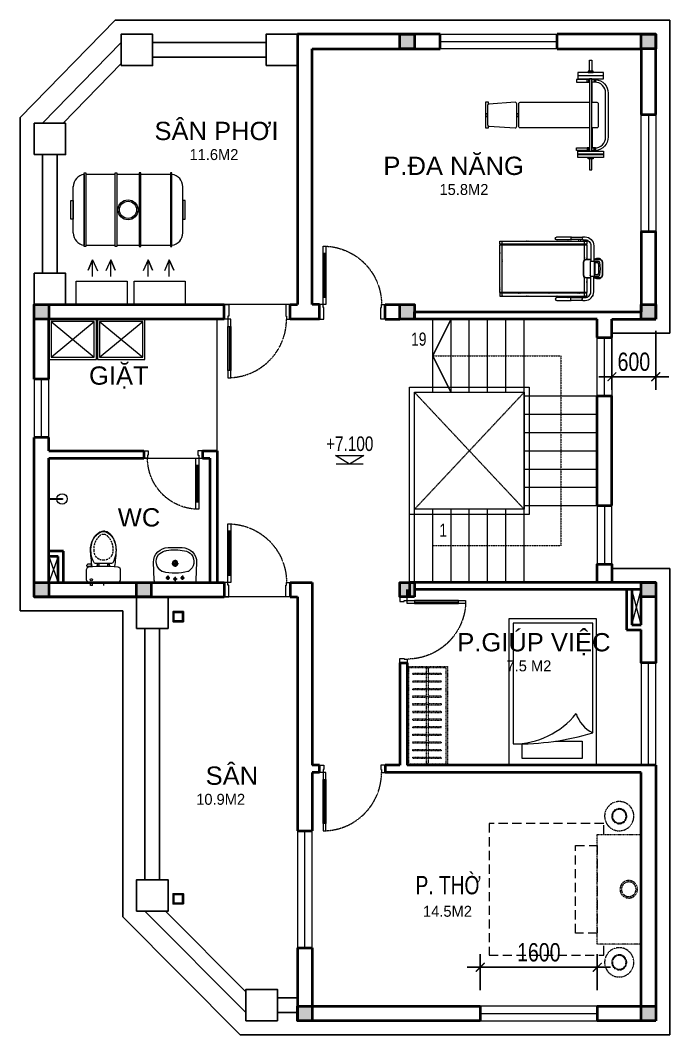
# Model space of a CAD drawing. Header units: millimetres. Extents: x 33748 to 451939, y -263262 to 62681.
# Drawn here: x 234629 to 243509, y -75505 to -61625 of the extents above; entities that cross this region are included whole.
import ezdxf

# ---------------------------------------------------------------- set-up
doc = ezdxf.new("R2010")
doc.units = ezdxf.units.MM
doc.header["$PDMODE"] = 98
for name, pattern in [('ACAD_ISO07W100', [3, 0, -3]), ('DASHED', [0.75, 0.5, -0.25]), ('HIDDEN', [0.375, 0.25, -0.125]), ('HIDDEN2', [0.1875, 0.125, -0.0625]), ('X-5M-G-MB PHONGNGU$0$HIDDEN2', [0.1875, 0.125, -0.0625]), ('xref-thap C (mb tang 32-2)$0$HIDDEN', [0.375, 0.25, -0.125]), ('Xref-VCMT-BT3 - tuong bao$0$HIDDEN', [0.375, 0.25, -0.125])]:
    doc.linetypes.add(name, pattern=pattern)
doc.layers.get('Defpoints').update_dxf_attribs({"color": 202, "lineweight": 13})
for name, color, linetype, lineweight in [('-CONCRETE', 1, 'Continuous', 35), ('-DOOR', 137, 'Continuous', 9), ('-FURNITURE', 46, 'Continuous', 9), ('-HIDE', 3, 'HIDDEN', 13), ('-KH', 143, 'Continuous', 13), ('-LINE1', 7, 'Continuous', 18), ('-TEXT', 7, 'Continuous', 15), ('-WALL', 4, 'Continuous', 35), ('Bighome_khuat', 251, 'DASHED', 5)]:
    doc.layers.add(name, color=color, linetype=linetype, lineweight=lineweight)
for name, color, linetype in [('12. NET DIM', 9, 'Continuous'), ('13. NET HATCH', 252, 'Continuous'), ('A-Dot_Line', 255, 'ACAD_ISO07W100'), ('A-Flor-Hral', 242, 'Continuous'), ('SOLO', 7, 'Continuous'), ('TEXT25', 2, 'Continuous')]:
    doc.layers.add(name, color=color, linetype=linetype)
doc.styles.add('1', font='arial.ttf')
doc.styles.add('AVANH', font='', dxfattribs={"width": 0.8})
doc.styles.get("Standard").update_dxf_attribs({"font": 'arial.ttf'})
doc.styles.add('T1', font='', dxfattribs={"height": 200})
doc.styles.get('AVANH').set_extended_font_data('.VnAvantH')
doc.styles.get('T1').set_extended_font_data('VNgeometric Light')
doc.dimstyles.new('C_100A3', dxfattribs={"dimscale": 100, "dimtxt": 2.5, "dimasz": 1.2, "dimexe": 1.8, "dimexo": 0, "dimgap": 0.75, "dimtad": 1, "dimdec": 0, "dimzin": 0, "dimdsep": 46, "dimtxsty": 'AVANH', "dimblk": 'ARCHTICK', "dimcen": 0, "dimdle": 1.8, "dimclrd": 256, "dimclre": 256, "dimclrt": 7, "dimadec": 0, "dimazin": 0, "dimtfac": 0.0001, "dimtdec": 0, "dimtix": 1, "dimtmove": 2, "dimatfit": 3, "dimldrblk": 'ARCHTICK', "dimfxl": 1.8, "dimtolj": 1, "dimtzin": 0, "dimarcsym": 0})

# ---------------------------------------------------------------- blocks, each defined once
blk = doc.blocks.new('_ARCHTICK')
at = {"const_width": 0.15}
blk.add_lwpolyline([(-0.5, -0.5), (0.5, 0.5)], dxfattribs=at)
blk = doc.blocks.new('*D197')
at = {"layer": '12. NET DIM', "lineweight": -2, "transparency": 16777216}
for p, q in [((242719, -65875), (242719, -66683)), ((243319, -65875), (243319, -66683)), ((243499, -66503), (242539, -66503))]:
    blk.add_line(p, q, dxfattribs=at)
at = {"layer": 'Defpoints', "color": 0, "transparency": 16777216}
for p in [(242719, -65875), (243319, -65875), (242719, -66503)]:
    blk.add_point(p, dxfattribs=at)
at = {"layer": '12. NET DIM', "lineweight": -2, "transparency": 16777216, "xscale": 120, "yscale": 120, "zscale": 120, "rotation": 180}
blk.add_blockref('_ARCHTICK', (242719, -66503), dxfattribs=at)
at = {"layer": '12. NET DIM', "lineweight": -2, "transparency": 16777216, "xscale": 120, "yscale": 120, "zscale": 120}
blk.add_blockref('_ARCHTICK', (243319, -66503), dxfattribs=at)
at = {"layer": '12. NET DIM', "color": 7, "transparency": 16777216, "insert": (243019, -66299), "char_height": 250, "attachment_point": 5, "style": 'AVANH'}
blk.add_mtext('\\A1;600', dxfattribs=at)
blk = doc.blocks.new('A$C17c94eb8')
at = {"layer": '-FURNITURE'}
for p, q in [((30, 520), (620, 30)), ((30, 30), (620, 520))]:
    blk.add_line(p, q, dxfattribs=at)
for points in [[(0, 0), (650, 0), (650, 550), (0, 550)], [(30, 30), (620, 30), (620, 520), (30, 520)]]:
    blk.add_lwpolyline(points, close=True, dxfattribs=at)
blk = doc.blocks.new('A$Ca51cd422')
for p, q in [((195, 383), (195, 443)), ((267, 429), (324, 429)), ((295, 398), (295, 458)), ((395, 383), (395, 443)), ((167, 414), (224, 414)), ((367, 414), (424, 414)), ((249, 215), (342, 215)), ((295, 165), (295, 264))]:
    blk.add_line(p, q)
for points in [[(0, 200, 0.414214), (200, 0), (390, 0, 0.414214), (590, 200), (581, 446, 0.409799), (551, 475), (39, 475, 0.403607), (9, 446)], [(177, 40, 0.090773), (424, 43, 0.149887), (521, 96, 0.430722), (482, 321, 0.080637), (470, 327, 0.127732), (125, 329, 0.074208), (114, 325, 0.443092), (69, 96, 0.13364), (154, 46, 0.033617)]]:
    blk.add_lwpolyline(points, format="xyb", close=True)
for centre, radius in [((195, 414), 17.5), ((295, 429), 17.5), ((395, 414), 17.5), ((295, 215), 37.5), ((295, 215), 22.5), ((295, 215), 22.5)]:
    blk.add_circle(centre, radius)
blk = doc.blocks.new('Tonkin_JerkBench01_168x97_P')
for p, q in [((79, 138.5), (79, 135)), ((87, 138.5), (87, 135)), ((79, 41.5), (79, 45)), ((87, 41.5), (87, 45))]:
    blk.add_line(p, q)
for points in [[(85.4, 150), (85.4, 165), (82.4, 165), (82.4, 150)], [(82.4, 144), (82.4, 143.5)], [(85.4, 143.5), (85.4, 144)], [(82.4, 138.5), (77.2, 138.5), (77.2, 135), (82.4, 135)], [(82.4, 138.5), (78.5, 138.5)], [(78.5, 138.5), (82.4, 138.5)], [(85.4, 135), (88.6, 135), (88.6, 138.5), (85.4, 138.5)], [(82.4, 41.5), (77.2, 41.5), (77.2, 45), (82.4, 45)], [(85.4, 45), (88.6, 45), (88.6, 41.5), (85.4, 41.5)], [(78.5, 41.5), (82.4, 41.5)], [(82.4, 36), (82.4, 36.5)], [(85.4, 30), (85.4, 15), (82.4, 15), (82.4, 30)], [(85.4, 36.5), (85.4, 36)]]:
    blk.add_lwpolyline(points)
for points in [[(101.4, 148), (101.4, 144), (66.4, 144), (66.4, 148)], [(101.4, 143.5), (101.4, 139.5), (66.4, 139.5), (66.4, 143.5)], [(87.4, 150), (87.4, 148), (80.4, 148), (80.4, 150)], [(82.4, 139.5), (85.4, 139.5), (85.4, 40.5), (82.4, 40.5)], [(101.4, 36.5), (101.4, 40.5), (66.4, 40.5), (66.4, 36.5)], [(101.4, 32), (101.4, 36), (66.4, 36), (66.4, 32)], [(87.4, 30), (87.4, 32), (80.4, 32), (80.4, 30)]]:
    blk.add_lwpolyline(points, close=True)
at = {"color": 8}
for points in [[(77.2, 138.5, 0.393718), (60, 120), (60, 60, 0.393718), (77.2, 41.5)], [(82.4, 45), (78.5, 45, -0.414214), (63.5, 60), (63.5, 120, -0.414214), (78.5, 135), (82.4, 135)]]:
    blk.add_lwpolyline(points, format="xyb", dxfattribs=at)
for points in [[(82.4, 107.5), (81.7, 107.5), (81.7, 135), (82.4, 135)], [(85.4, 138.5), (103.5, 138.5), (103.5, 135), (85.4, 135)], [(223.7, 105), (223.7, 107.5), (227.7, 107.5), (227.7, 72.5), (223.7, 72.5), (223.7, 75)], [(182.3, 91.7), (185, 91.7), (185, 88.2), (182.3, 88.2)], [(225, 91.7), (227.4, 91.7), (227.4, 88.2), (225, 88.2)], [(82.4, 72.5), (81.7, 72.5), (81.7, 45), (82.4, 45)], [(85.4, 41.5), (103.5, 41.5), (103.5, 45), (85.4, 45)]]:
    blk.add_lwpolyline(points, dxfattribs=at)
for points in [[(82.4, 107.5), (75.5, 107.5, 0.414214), (73.5, 105.5), (73.5, 74.5, 0.414214), (75.5, 72.5), (82.4, 72.5)], [(85.4, 72.5), (180.3, 72.5, 0.414214), (182.3, 74.5), (182.3, 105.5, 0.414214), (180.3, 107.5), (85.4, 107.5)]]:
    blk.add_lwpolyline(points, format="xyb")
blk.add_lwpolyline([(223.1, 74.9), (187.1, 72.6, -0.432616), (185, 74.6), (185, 105.4, -0.432616), (187.1, 107.4), (223.1, 105.1, -0.396047), (225, 103.1), (225, 76.9, -0.396047)], format="xyb", close=True)
blk = doc.blocks.new('Tonkin_Treadmill01_140x87_P')
at = {"color": 8}
for p, q in [((84.8, 71.9), (84.8, 97.5)), ((197.3, 22.5), (197.3, 97.5)), ((84.8, 22.5), (84.8, 48.1))]:
    blk.add_line(p, q, dxfattribs=at)
blk.add_line((70.9, 50), (70.9, 70))
for points in [[(87.1, 103.5), (83.9, 103.5, 0.414214), (71.9, 91.5), (71.9, 70)], [(87.1, 99.5), (83.9, 99.5, 0.414214), (75.9, 91.5), (75.9, 70)], [(102.9, 99.5), (122.5, 99.5, 1), (122.5, 103.5), (102.9, 103.5)], [(71.9, 72.5), (64, 72.5, 0.414214), (60.5, 69), (60.5, 51, 0.414214), (64, 47.5), (71.9, 47.5)], [(75.9, 47.5), (82, 47.5, 0.414214), (85.5, 51), (85.5, 69, 0.414214), (82, 72.5), (75.9, 72.5)], [(87.1, 16.5), (83.9, 16.5, -0.414214), (71.9, 28.5), (71.9, 50)], [(87.1, 20.5), (83.9, 20.5, -0.414214), (75.9, 28.5), (75.9, 50)], [(102.9, 20.5), (122.5, 20.5, -1), (122.5, 16.5), (102.9, 16.5)]]:
    blk.add_lwpolyline(points, format="xyb")
for points in [[(81.3, 97.5), (81.3, 93.5), (200.3, 93.5), (200.3, 97.5)], [(81.3, 97.5), (81.3, 93.5), (200.3, 93.5), (200.3, 97.5)], [(64, 73.5), (64, 74), (68, 74), (68, 73.5)], [(64, 46.5), (64, 46), (68, 46), (68, 46.5)], [(81.3, 22.5), (81.3, 26.5), (200.3, 26.5), (200.3, 22.5)]]:
    blk.add_lwpolyline(points, close=True)
for points in [[(102.9, 103), (87.5, 103)], [(87.5, 100), (102.9, 100)], [(81.3, 47), (81.3, 27.5), (200.3, 27.5), (200.3, 92.5), (81.3, 92.5), (81.3, 73)], [(68.5, 72.5), (68.5, 73), (63.5, 73), (63.5, 72.5)], [(68.5, 47.5), (68.5, 47), (63.5, 47), (63.5, 47.5)], [(87.5, 20), (102.9, 20)], [(102.9, 17), (87.5, 17)]]:
    blk.add_lwpolyline(points)
for points in [[(89.8, 97.5), (89.8, 100), (92.8, 100), (92.8, 97.5)], [(89.8, 22.5), (89.8, 20), (92.8, 20), (92.8, 22.5)]]:
    blk.add_lwpolyline(points, close=True, dxfattribs=at)
for points in [[(81.8, 92.5), (81.8, 93.5)], [(81.8, 92.5), (81.8, 93.5)], [(199.8, 93.5), (199.8, 92.5)], [(68.5, 73), (71.9, 73)], [(68.5, 47), (71.9, 47)], [(81.8, 27.5), (81.8, 26.5)], [(199.8, 26.5), (199.8, 27.5)]]:
    blk.add_lwpolyline(points, dxfattribs=at)
for points in [[(63.5, 73, 0.377964), (60, 69), (60, 51, 0.377964), (63.5, 47)], [(75.9, 47), (82, 47, 0.414214), (86, 51), (86, 69, 0.414214), (82, 73), (75.9, 73)]]:
    blk.add_lwpolyline(points, format="xyb", dxfattribs=at)
for points in [[(69.2, 73), (62.8, 73, -1), (62.8, 73.5), (69.2, 73.5, -1)], [(63.6, 51.7, -0.083043), (63.6, 68.3, -0.366471), (65.6, 70), (76.9, 70), (76.9, 50), (65.6, 50, -0.366471)], [(69.2, 47), (62.8, 47, 1), (62.8, 46.5), (69.2, 46.5, 1)]]:
    blk.add_lwpolyline(points, format="xyb", close=True)
blk.add_lwpolyline([(65.6, 52, -0.083043), (65.6, 68), (70.4, 68), (70.4, 52)], format="xyb", close=True, dxfattribs=at)
at = {"extrusion": (0, 0, -1)}
for centre, major_axis, start_param, end_param in [((87.1, 101.5), (0, -2), 3.141593, 6.283185), ((102.9, 101.5), (0, -2), 2.418858, 7.00592), ((102.9, 101.5), (0, -1.5), 3.141593, 6.283185)]:
    blk.add_ellipse(centre, major_axis=major_axis, ratio=0.258819, start_param=start_param, end_param=end_param, dxfattribs=at)
for centre, major_axis, start_param, end_param in [((87.1, 18.5), (0, 2), 3.141593, 6.283185), ((102.9, 18.5), (0, 2), 2.418858, 7.00592), ((102.9, 18.5), (0, 1.5), 3.141593, 6.283185)]:
    blk.add_ellipse(centre, major_axis=major_axis, ratio=0.258819, start_param=start_param, end_param=end_param)
at = {"layer": 'A-Dot_Line', "ltscale": 0.2}
for p, q in [((84.8, 71.9), (84.8, 97.5)), ((197.3, 22.5), (197.3, 97.5)), ((70.9, 50), (70.9, 70)), ((84.8, 22.5), (84.8, 48.1))]:
    blk.add_line(p, q, dxfattribs=at)
for points in [[(87.1, 103.5), (83.9, 103.5, 0.414214), (71.9, 91.5), (71.9, 70)], [(87.1, 99.5), (83.9, 99.5, 0.414214), (75.9, 91.5), (75.9, 70)], [(102.9, 99.5), (122.5, 99.5, 1), (122.5, 103.5), (102.9, 103.5)], [(63.5, 73, 0.377964), (60, 69), (60, 51, 0.377964), (63.5, 47)], [(71.9, 72.5), (64, 72.5, 0.414214), (60.5, 69), (60.5, 51, 0.414214), (64, 47.5), (71.9, 47.5)], [(75.9, 47), (82, 47, 0.414214), (86, 51), (86, 69, 0.414214), (82, 73), (75.9, 73)], [(75.9, 47.5), (82, 47.5, 0.414214), (85.5, 51), (85.5, 69, 0.414214), (82, 72.5), (75.9, 72.5)], [(87.1, 16.5), (83.9, 16.5, -0.414214), (71.9, 28.5), (71.9, 50)], [(87.1, 20.5), (83.9, 20.5, -0.414214), (75.9, 28.5), (75.9, 50)], [(102.9, 20.5), (122.5, 20.5, -1), (122.5, 16.5), (102.9, 16.5)]]:
    blk.add_lwpolyline(points, format="xyb", dxfattribs=at)
for points in [[(81.3, 97.5), (81.3, 93.5), (200.3, 93.5), (200.3, 97.5)], [(81.3, 97.5), (81.3, 93.5), (200.3, 93.5), (200.3, 97.5)], [(89.8, 97.5), (89.8, 100), (92.8, 100), (92.8, 97.5)], [(64, 73.5), (64, 74), (68, 74), (68, 73.5)], [(64, 46.5), (64, 46), (68, 46), (68, 46.5)], [(81.3, 22.5), (81.3, 26.5), (200.3, 26.5), (200.3, 22.5)], [(89.8, 22.5), (89.8, 20), (92.8, 20), (92.8, 22.5)]]:
    blk.add_lwpolyline(points, close=True, dxfattribs=at)
for points in [[(102.9, 103), (87.5, 103)], [(87.5, 100), (102.9, 100)], [(81.3, 47), (81.3, 27.5), (200.3, 27.5), (200.3, 92.5), (81.3, 92.5), (81.3, 73)], [(81.8, 92.5), (81.8, 93.5)], [(81.8, 92.5), (81.8, 93.5)], [(199.8, 93.5), (199.8, 92.5)], [(68.5, 72.5), (68.5, 73), (63.5, 73), (63.5, 72.5)], [(68.5, 73), (71.9, 73)], [(68.5, 47.5), (68.5, 47), (63.5, 47), (63.5, 47.5)], [(68.5, 47), (71.9, 47)], [(81.8, 27.5), (81.8, 26.5)], [(87.5, 20), (102.9, 20)], [(102.9, 17), (87.5, 17)], [(199.8, 26.5), (199.8, 27.5)]]:
    blk.add_lwpolyline(points, dxfattribs=at)
for points in [[(69.2, 73), (62.8, 73, -1), (62.8, 73.5), (69.2, 73.5, -1)], [(63.6, 51.7, -0.083043), (63.6, 68.3, -0.366471), (65.6, 70), (76.9, 70), (76.9, 50), (65.6, 50, -0.366471)], [(65.6, 52, -0.083043), (65.6, 68), (70.4, 68), (70.4, 52)], [(69.2, 47), (62.8, 47, 1), (62.8, 46.5), (69.2, 46.5, 1)]]:
    blk.add_lwpolyline(points, format="xyb", close=True, dxfattribs=at)
at = {"layer": 'A-Dot_Line', "ltscale": 0.2, "extrusion": (0, 0, -1)}
for centre, major_axis, start_param, end_param in [((87.1, 101.5), (0, -2), 3.141593, 6.283185), ((102.9, 101.5), (0, -2), 2.418858, 7.00592), ((102.9, 101.5), (0, -1.5), 3.141593, 6.283185)]:
    blk.add_ellipse(centre, major_axis=major_axis, ratio=0.258819, start_param=start_param, end_param=end_param, dxfattribs=at)
at = {"layer": 'A-Dot_Line', "ltscale": 0.2}
for centre, major_axis, start_param, end_param in [((87.1, 18.5), (0, 2), 3.141593, 6.283185), ((102.9, 18.5), (0, 2), 2.418858, 7.00592), ((102.9, 18.5), (0, 1.5), 3.141593, 6.283185)]:
    blk.add_ellipse(centre, major_axis=major_axis, ratio=0.258819, start_param=start_param, end_param=end_param, dxfattribs=at)
blk = doc.blocks.new('*U54')
at = {"color": 251}
blk.add_line((-70, 100), (-70, 700), dxfattribs=at)
for points in [[(-50, 0), (-50, 800), (-90, 800), (-90, 0)], [(-50, 100), (-90, 100), (-90, 700), (-50, 700)], [(-900, -200), (-840, -200), (-840, -40), (-850, -40), (-850, 0), (-900, 0)], [(0, -200), (-60, -200), (-60, -40), (-50, -40), (-50, 0), (0, 0)]]:
    blk.add_lwpolyline(points, close=True)
at = {"layer": 'Bighome_khuat', "linetype": 'Xref-VCMT-BT3 - tuong bao$0$HIDDEN'}
blk.add_arc((-50, 0), 800, 90, 180, dxfattribs=at)
blk = doc.blocks.new('A$Cf6c941c9')
at = {"layer": '-FURNITURE', "linetype": 'HIDDEN', "ltscale": 500, "elevation": 0}
blk.add_lwpolyline([(512, 1950), (512, 2100), (2079, 2100), (2079, 300), (512, 300), (512, 450)], dxfattribs=at)
at = {"layer": '-FURNITURE', "linetype": 'HIDDEN2', "elevation": 0}
blk.add_lwpolyline([(600, 450), (600, 1950), (0, 1950), (0, 450)], close=True, dxfattribs=at)
at = {"layer": '-FURNITURE', "linetype": 'HIDDEN', "ltscale": 500, "elevation": 0}
blk.add_lwpolyline([(900, 600), (900, 1800), (600, 1800), (600, 600)], close=True, dxfattribs=at)
at = {"layer": '-FURNITURE', "linetype": 'HIDDEN2'}
for centre, radius in [((300, 2200), 200), ((300, 2200), 103), ((300, 2200), 93.3), ((170, 1200), 120), ((170, 1200), 100), ((300, 200), 200), ((300, 200), 103), ((300, 200), 93.3)]:
    blk.add_circle(centre, radius, dxfattribs=at)
blk = doc.blocks.new('X-10M-ALT2-TUM$0$A$C0CF10D65')
at = {"linetype": 'Continuous'}
for p, q in [((33, 188), (33, 821)), ((1533, 188), (1533, 821))]:
    blk.add_line(p, q, dxfattribs=at)
for points in [[(183, 0), (183, 1009), (204, 1009), (204, 0)], [(609, 0), (609, 1009), (629, 1009), (629, 0)], [(957, 0), (957, 1009), (937, 1009), (937, 0)], [(1383, 0), (1383, 1009), (1362, 1009), (1362, 0)], [(0, 378), (0, 631), (33, 631), (33, 378)], [(1566, 378), (1566, 631), (1533, 631), (1533, 378)]]:
    blk.add_lwpolyline(points, close=True, dxfattribs=at)
for points in [[(183, 989), (183, 19)], [(609, 989), (204, 989)], [(937, 989), (629, 989)], [(1362, 989), (957, 989)], [(1383, 19), (1383, 989)], [(204, 19), (609, 19)], [(629, 19), (937, 19)], [(957, 19), (1362, 19)]]:
    blk.add_lwpolyline(points, dxfattribs=at)
for radius in [137, 117]:
    blk.add_circle((783, 504), radius, dxfattribs=at)
for centre, start, end in [((206, 817), 97.774, 178.9884), ((1360, 817), 1.0116, 82.226), ((206, 191), 181.0116, 262.226), ((1360, 191), 277.774, 358.9884)]:
    blk.add_arc(centre, 173, start, end, dxfattribs=at)
blk = doc.blocks.new('DANH COT')
at = {"layer": '-KH'}
blk.add_line((0, 0), (368, 0), dxfattribs=at)
blk.add_lwpolyline([(379, 118), (-11, 118), (184, 0)], close=True, dxfattribs=at)
blk.add_solid([(184, 0), (184, 118), (379, 118), (184, 0)], dxfattribs=at)
at = {"layer": '-TEXT', "style": '1', "width": 0.75}
blk.add_attdef('CAODO', (-142, 178), '', height=180, dxfattribs=at)
blk = doc.blocks.new('A$C5C575821')
at = {"layer": '-CONCRETE'}
h = blk.add_hatch(color=256, dxfattribs=at)
h.dxf.hatch_style = 1
h.paths.add_polyline_path([(0, 200), (0, 0), (200, 0), (200, 200)])
blk.add_lwpolyline([(0, 0), (200, 0), (200, 200), (0, 200)], close=True, dxfattribs=at)
blk = doc.blocks.new('A$C59131A43')
for p, q in [((1140, -1940), (1140, -289)), ((51, -442), (51, -1940)), ((51, -1940), (1140, -1940))]:
    blk.add_line(p, q)
blk.add_lwpolyline([(1200, -2000), (1200, 0), (0, 0), (0, -2000)], close=True)
for points in [[(560, -326), (197, -326), (197, -88), (1015, -88)], [(1015, -88), (1015, -289)]]:
    blk.add_lwpolyline(points)
blk.add_lwpolyline([(1140, -289, 0.227842), (278, -703, 0.147835)], format="xyb")
for centre, radius, start, end in [((1067, -3723), 3434, 88.7915, 107.2102), ((-121, -821), 416, 16.4348, 65.5556)]:
    blk.add_arc(centre, radius, start, end)
blk = doc.blocks.new('*U34')
at = {"linetype": 'X-5M-G-MB PHONGNGU$0$HIDDEN2'}
for points in [[(0, 600), (0, 0), (1473, 0), (1473, 600)], [(1453, 580), (1453, 20), (20, 20), (20, 580)], [(1453, 287), (1453, 313), (20, 313), (20, 287)], [(114, 319), (109, 319), (109, 280), (114, 280)], [(228, 319), (223, 319), (223, 280), (228, 280)], [(342, 319), (337, 319), (337, 280), (342, 280)], [(456, 319), (451, 319), (451, 280), (456, 280)], [(570, 319), (565, 319), (565, 280), (570, 280)], [(684, 319), (679, 319), (679, 280), (684, 280)], [(798, 319), (793, 319), (793, 280), (798, 280)], [(912, 319), (907, 319), (907, 280), (912, 280)], [(1026, 319), (1021, 319), (1021, 280), (1026, 280)], [(1140, 319), (1135, 319), (1135, 280), (1140, 280)], [(1254, 319), (1249, 319), (1249, 280), (1254, 280)], [(1368, 319), (1363, 319), (1363, 280), (1368, 280)]]:
    blk.add_lwpolyline(points, close=True, dxfattribs=at)
for points in [[(122, 313), (122, 515), (100, 515), (100, 313)], [(236, 313), (236, 515), (214, 515), (214, 313)], [(350, 313), (350, 515), (328, 515), (328, 313)], [(464, 313), (464, 515), (442, 515), (442, 313)], [(578, 313), (578, 515), (556, 515), (556, 313)], [(692, 313), (692, 515), (670, 515), (670, 313)], [(806, 313), (806, 515), (784, 515), (784, 313)], [(920, 313), (920, 515), (898, 515), (898, 313)], [(1034, 313), (1034, 515), (1012, 515), (1012, 313)], [(1148, 313), (1148, 515), (1126, 515), (1126, 313)], [(1262, 313), (1262, 515), (1240, 515), (1240, 313)], [(1376, 313), (1376, 515), (1354, 515), (1354, 313)], [(100, 287), (100, 92), (122, 92), (122, 287)], [(214, 287), (214, 92), (236, 92), (236, 287)], [(328, 287), (328, 92), (350, 92), (350, 287)], [(442, 287), (442, 92), (464, 92), (464, 287)], [(556, 287), (556, 92), (578, 92), (578, 287)], [(670, 287), (670, 92), (692, 92), (692, 287)], [(784, 287), (784, 92), (806, 92), (806, 287)], [(898, 287), (898, 92), (920, 92), (920, 287)], [(1012, 287), (1012, 92), (1034, 92), (1034, 287)], [(1126, 287), (1126, 92), (1148, 92), (1148, 287)], [(1240, 287), (1240, 92), (1262, 92), (1262, 287)], [(1354, 287), (1354, 92), (1376, 92), (1376, 287)]]:
    blk.add_lwpolyline(points, dxfattribs=at)
blk = doc.blocks.new('*U53')
at = {"color": 251}
blk.add_line((-70, 100), (-70, 700), dxfattribs=at)
for points in [[(-50, 0), (-50, 800), (-90, 800), (-90, 0)], [(-50, 100), (-90, 100), (-90, 700), (-50, 700)], [(-900, -100), (-840, -100), (-840, -40), (-850, -40), (-850, 0), (-900, 0)], [(0, -100), (-60, -100), (-60, -40), (-50, -40), (-50, 0), (0, 0)]]:
    blk.add_lwpolyline(points, close=True)
at = {"layer": 'Bighome_khuat', "linetype": 'Xref-VCMT-BT3 - tuong bao$0$HIDDEN'}
blk.add_arc((-50, 0), 800, 90, 180, dxfattribs=at)
blk = doc.blocks.new('A$C18091ED7')
for p, q in [((0, -42), (0, 0)), ((146, -27), (179, -27)), ((146, -27), (146, -30)), ((146, -30), (166, -30)), ((153, -37), (146, -30)), ((152, 0), (152, -27)), ((152, 0), (179, 0)), ((153, -37), (166, -37)), ((153, -40), (153, -37)), ((153, -40), (178, -40)), ((153, -40), (178, -40)), ((153, -40), (153, -42)), ((185, -30), (166, -30)), ((178, -37), (166, -37)), ((185, -30), (178, -37)), ((178, -37), (178, -40)), ((178, -40), (178, -42)), ((179, 0), (179, -27)), ((179, -27), (185, -27)), ((185, -27), (185, -30)), ((-83, -267), (-83, -300)), ((-63, -265), (-81, -265)), ((-61, -267), (-61, -300)), ((61, -267), (61, -300)), ((63, -265), (81, -265)), ((83, -267), (83, -300)), ((165, -262), (165, -290)), ((168, -260), (228, -260)), ((231, -274), (231, -262)), ((-83, -278), (-83, -288)), ((-61, -290), (-83, -290)), ((61, -290), (83, -290)), ((83, -278), (83, -288)), ((168, -292), (207, -292))]:
    blk.add_line(p, q)
for points in [[(230, -219, -0.137407), (225, -235), (222, -241, -0.236081), (198, -255, -0.051961), (-198, -255, -0.236081), (-222, -241), (-225, -235, -0.137407), (-230, -219), (-230, -72, -0.198912), (-226, -63), (-209, -46, -0.198912), (-200, -42), (0, -42), (200, -42, -0.198912), (209, -46), (226, -63, -0.198912), (230, -72)], [(144, -619, -0.212405), (26, -734, -0.027685), (-1, -739, -0.022279), (-26, -734, -0.212405), (-144, -619, -0.142796), (-167, -428, -0.093005), (-128, -309, -0.256439), (-111, -300), (0, -300), (111, -300, -0.256439), (128, -309, -0.093005), (167, -428, -0.142796)]]:
    blk.add_lwpolyline(points, format="xyb", close=True)
at = {"linetype": 'xref-thap C (mb tang 32-2)$0$HIDDEN', "ltscale": 100}
blk.add_lwpolyline([(61, -669, -0.199031), (0, -699, -0.199031), (-61, -669, -0.218924), (-132, -478, -0.153791), (-112, -404, -0.236701), (0, -348, -0.236701), (112, -404, -0.153791), (132, -478, -0.218924)], format="xyb", close=True, dxfattribs=at)
blk.add_circle((166, -78), 13.9)
for centre, radius, start, end in [((-81, -267), 1.98, 90, 180), ((-63, -267), 1.98, 0, 90), ((63, -267), 1.98, 90, 180), ((81, -267), 1.98, 0, 90), ((168, -262), 2.47, 90, 180), ((168, -225), 80.1, 306.4659, 320.3123), ((228, -274), 2.47, 320.3123, 0), ((168, -290), 2.47, 180, 270), ((207, -277), 15.5, 270, 306.4659)]:
    blk.add_arc(centre, radius, start, end)
for points in [[(-156, -259), (-157, -267), (-164, -328), (-169, -385), (-184, -528), (-136, -679), (-50, -735), (-20, -741), (0, -744)], [(156, -259), (157, -267), (164, -328), (169, -385), (184, -528), (136, -679), (50, -735), (20, -741), (0, -744)]]:
    blk.add_open_spline(points, degree=3, knots=[130.613938, 130.613938, 130.613938, 130.613938, 152.852109, 311.129351, 417.703951, 561.383393, 697.692632, 710.812262, 710.812262, 710.812262, 710.812262])
blk = doc.blocks.new('shower')
for points in [[(180919, -32316), (180912, -32316), (180912, -32147), (180919, -32147)], [(180929, -32327), (180902, -32327), (180902, -32316), (180929, -32316)]]:
    blk.add_lwpolyline(points, close=True)
for radius, start, end in [(72, 272.7907, 267.2093), (8.35, 294.8355, 245.1645)]:
    blk.add_arc((180916, -32147), radius, start, end)
blk = doc.blocks.new('*U52')
at = {"color": 251}
blk.add_line((-70, 100), (-70, 600), dxfattribs=at)
for points in [[(-50, 0), (-50, 700), (-90, 700), (-90, 0)], [(-50, 100), (-90, 100), (-90, 600), (-50, 600)], [(-800, -100), (-740, -100), (-740, -40), (-750, -40), (-750, 0), (-800, 0)], [(0, -100), (-60, -100), (-60, -40), (-50, -40), (-50, 0), (0, 0)]]:
    blk.add_lwpolyline(points, close=True)
at = {"layer": 'Bighome_khuat', "linetype": 'Xref-VCMT-BT3 - tuong bao$0$HIDDEN'}
blk.add_arc((-50, 0), 700, 90, 180, dxfattribs=at)
blk = doc.blocks.new('*D244')
at = {"layer": '12. NET DIM', "lineweight": -2, "transparency": 16777216}
for p, q in [((240919, -74895), (240919, -74403)), ((242519, -74895), (242519, -74403)), ((242699, -74583), (240739, -74583))]:
    blk.add_line(p, q, dxfattribs=at)
at = {"layer": 'Defpoints', "color": 0, "transparency": 16777216}
for p in [(240919, -74583), (240919, -74895), (242519, -74895)]:
    blk.add_point(p, dxfattribs=at)
at = {"layer": '12. NET DIM', "lineweight": -2, "transparency": 16777216, "xscale": 120, "yscale": 120, "zscale": 120, "rotation": 180}
blk.add_blockref('_ARCHTICK', (240919, -74583), dxfattribs=at)
at = {"layer": '12. NET DIM', "lineweight": -2, "transparency": 16777216, "xscale": 120, "yscale": 120, "zscale": 120}
blk.add_blockref('_ARCHTICK', (242519, -74583), dxfattribs=at)
at = {"layer": '12. NET DIM', "color": 7, "transparency": 16777216, "insert": (241719, -74379), "char_height": 250, "attachment_point": 5, "style": 'AVANH'}
blk.add_mtext('\\A1;1600', dxfattribs=at)
blk = doc.blocks.new('A$C260bbb34')
at = {"layer": '-FURNITURE'}
for points in [[(219, 385), (219, 612), (159, 470), (219, 612), (287, 461)], [(508, 385), (508, 612), (448, 470), (508, 612), (576, 461)], [(1020, 385), (1020, 612), (960, 470), (1020, 612), (1088, 461)], [(1268, 385), (1268, 612), (1329, 470), (1268, 612), (1201, 461)]]:
    blk.add_lwpolyline(points, dxfattribs=at)
for points in [[(0, 0), (700, 0), (700, 320), (0, 320)], [(794, 0), (1494, 0), (1494, 320), (794, 320)]]:
    blk.add_lwpolyline(points, close=True, dxfattribs=at)

msp = doc.modelspace()

# ---------------------------------------------------------------- linework, layer by layer
at = {"layer": '-DOOR'}
for points in [[(240369, -62015.4), (240369, -61815.4), (241969, -61815.4), (241969, -62015.4)], [(243119, -62915.7), (243319, -62915.7), (243319, -64515.7), (243119, -64515.7)], [(242519, -65965.7), (242719, -65965.7), (242719, -66765.7), (242519, -66765.7)], [(234819.3, -66535.9), (234819.3, -67335.9), (235019.3, -67335.9), (235019.3, -66535.9)], [(242519, -69065.7), (242719, -69065.7), (242719, -68265.7), (242519, -68265.7)], [(243119, -70415.4), (243119, -71815.4), (243319, -71815.4), (243319, -70415.4)], [(238419, -72715.6), (238419, -74315.2), (238619, -74315.2), (238619, -72715.6)], [(242518.6, -75115.4), (240919, -75115.4), (240919, -75315.4), (242518.6, -75315.4)]]:
    msp.add_lwpolyline(points, close=True, dxfattribs=at)
for points in [[(240369, -61915.4), (241969, -61915.4)], [(243219, -62915.7), (243219, -64515.7)], [(238319, -65515.7), (237419, -65515.7)], [(237319, -67515.7), (237319, -65715.7)], [(242619, -66765.7), (242619, -65965.7)], [(234919.3, -67335.9), (234919.3, -66535.9)], [(236319, -67615.7), (237119, -67615.7)], [(242619, -68265.7), (242619, -69065.7)], [(238319, -69515.7), (237419, -69515.7)], [(243219, -71815.4), (243219, -70415.4)], [(238519, -74315.2), (238519, -72715.6)], [(240919, -75215.4), (242518.6, -75215.4)]]:
    msp.add_lwpolyline(points, dxfattribs=at)
at = {"layer": '-FURNITURE'}
for points in [[(235149.3, -68960.4), (235019.3, -69315.7)], [(235019.3, -68960.4), (235149.3, -69315.7)], [(242989, -69895.7), (243119, -69415.7)], [(243119, -69895.7), (242989, -69415.7)]]:
    msp.add_lwpolyline(points, dxfattribs=at)
at = {"layer": '-HIDE', "ltscale": 10}
msp.add_line((236219.3, -69515.7), (234819.3, -69515.7), dxfattribs=at)
for points in [[(240019, -66715.7), (241519, -68315.7)], [(241519, -66715.7), (240019, -68315.7)]]:
    msp.add_lwpolyline(points, dxfattribs=at)
at = {"layer": '-KH', "linetype": 'HIDDEN2', "ltscale": 5}
msp.add_lwpolyline([(240269, -66215.7), (242019, -66215.7), (242019, -68815.7), (240269, -68815.7)], dxfattribs=at)
at = {"layer": '-LINE1'}
for p, q in [((240269, -66715.7), (240269, -65715.7)), ((240519, -66715.7), (240519, -65715.7)), ((240769, -66715.7), (240769, -65715.7)), ((241019, -66715.7), (241019, -65715.7)), ((241269, -66715.7), (241269, -65715.7)), ((241519, -69315.7), (241519, -65715.7)), ((239949, -66645.7), (241589, -66645.7)), ((239949, -69315.7), (239949, -66645.7)), ((240019, -66715.7), (241519, -66715.7)), ((240019, -69315.7), (240019, -66715.7)), ((241519, -66715.7), (241519, -68315.7)), ((241589, -66645.7), (241589, -68385.7)), ((241589, -68385.7), (239949, -68385.7)), ((241519, -68315.7), (240019, -68315.7)), ((240269, -69315.7), (240269, -68315.7)), ((240519, -69315.7), (240519, -68315.7)), ((240769, -69315.7), (240769, -68315.7)), ((241019, -69315.7), (241019, -68315.7)), ((241269, -69315.7), (241269, -68315.7))]:
    msp.add_line(p, q, dxfattribs=at)
at = {"layer": '-LINE1', "const_width": 20}
msp.add_lwpolyline([(240519, -65715.7), (240269, -66215.7), (240519, -66715.7)], dxfattribs=at)
at = {"layer": '-LINE1'}
for points in [[(241519, -66765.7), (242519, -66765.7)], [(241519, -67015.7), (242519, -67015.7)], [(241519, -67265.7), (242519, -67265.7)], [(241519, -67515.7), (242519, -67515.7)], [(241519, -67765.7), (242519, -67765.7)], [(241519, -68015.7), (242519, -68015.7)], [(241519, -68265.7), (242519, -68265.7)]]:
    msp.add_lwpolyline(points, dxfattribs=at)
at = {"layer": '-WALL'}
for p, q in [((238419, -61815.4), (238419, -65515.7)), ((240369, -61815.4), (238419, -61815.4)), ((243319, -61815.4), (241969, -61815.4)), ((243319, -62915.7), (243319, -61815.4)), ((238619, -65515.7), (238619, -62015.4)), ((238619, -62015.4), (240369, -62015.4)), ((241969, -62015.4), (243119, -62015.4)), ((243119, -62015.4), (243119, -62915.7)), ((243119, -64515.7), (243119, -65615.7)), ((243319, -65715.7), (243319, -64515.7)), ((234819.3, -65515.7), (237419, -65515.7)), ((234819.3, -66535.9), (234819.3, -65515.7)), ((237419, -65715.7), (237419, -65515.7)), ((238319, -65715.7), (238319, -65515.7)), ((238319, -65515.7), (238419, -65515.7)), ((238719, -65515.7), (238619, -65515.7)), ((238719, -65715.7), (238719, -65515.7)), ((239619, -65715.7), (239619, -65515.7)), ((239619, -65515.7), (240019, -65515.7)), ((240019, -65715.7), (240019, -65615.7)), ((240019, -65615.7), (243119, -65615.7)), ((243319, -65715.7), (243319, -65515.7)), ((237419, -65715.7), (235019.3, -65715.7)), ((235019.3, -66535.9), (235019.3, -65715.7)), ((238719, -65715.7), (238319, -65715.7)), ((239619, -65715.7), (239819, -65715.7)), ((242519, -65715.7), (240019, -65715.7)), ((242519, -65965.7), (242519, -65715.7)), ((242719, -65715.7), (243319, -65715.7)), ((242719, -65965.7), (242719, -65715.7)), ((235019.3, -66535.9), (234819.3, -66535.9)), ((242519, -68265.7), (242519, -66765.7)), ((242719, -68265.7), (242719, -66765.7)), ((235019.3, -67335.9), (234819.3, -67335.9)), ((234819.3, -69515.7), (234819.3, -67335.9)), ((235019.3, -67515.7), (235019.3, -67335.9)), ((235019.3, -67515.7), (236319, -67515.7)), ((236319, -67515.7), (236319, -67615.7)), ((237119, -67515.7), (237119, -67615.7)), ((237119, -67515.7), (237319, -67515.7)), ((237319, -67515.7), (237319, -69315.7)), ((235019.3, -69315.7), (235019.3, -67615.7)), ((235019.3, -67615.7), (236319, -67615.7)), ((237119, -67615.7), (237219, -67615.7)), ((237219, -67615.7), (237219, -69315.7)), ((235219.3, -68890.4), (235019.3, -68890.4)), ((235149.3, -68960.4), (235019.3, -68960.4)), ((235149.3, -69315.7), (235149.3, -68960.4)), ((235219.3, -69315.7), (235219.3, -68890.4)), ((235019.3, -69315.7), (237419, -69315.7)), ((237419, -69315.7), (237419, -69515.7)), ((238319, -69315.7), (238319, -69515.7)), ((238319, -69315.7), (238619, -69315.7)), ((238619, -69315.7), (238619, -71815.4)), ((243319, -69315.7), (239949, -69315.7)), ((239949, -69315.7), (239949, -69515.7)), ((243319, -69315.7), (243319, -69965.7)), ((236219.3, -69515.7), (234819.3, -69515.7)), ((234819.3, -69515.7), (237419, -69515.7)), ((238319, -69515.7), (238419, -69515.7)), ((238419, -69515.7), (238419, -72715.6)), ((239919, -69515.7), (239819, -69515.7)), ((239919, -69415.7), (239919, -69515.7)), ((243119, -69415.7), (240019, -69415.7)), ((242919, -69415.7), (242919, -69965.7)), ((242989, -69415.7), (242989, -69895.7)), ((243119, -69895.7), (243119, -69415.7)), ((242989, -69895.7), (243119, -69895.7)), ((242919, -69965.7), (243119, -69965.7)), ((239819, -70415.7), (239919, -70415.7)), ((239819, -70415.7), (239819, -71815.4)), ((239919, -70415.7), (239919, -71815.4)), ((238719, -71815.4), (238619, -71815.4)), ((238719, -71915.4), (238719, -71815.4)), ((239619, -71815.4), (239619, -71915.4)), ((239819, -71815.4), (239619, -71815.4)), ((243119, -71815.4), (239919, -71815.4)), ((243119, -71815.4), (243119, -71815.4)), ((243319, -71815.4), (243119, -71815.4)), ((243319, -71815.4), (243319, -75315.4)), ((238619, -71915.4), (238619, -72715.6)), ((238719, -71915.4), (238619, -71915.4)), ((243119, -71915.4), (239619, -71915.4)), ((243119, -75115.4), (243119, -71915.4)), ((238419, -72715.6), (238619, -72715.6)), ((238419, -74315.2), (238619, -74315.2)), ((238419, -74315.2), (238419, -75315.4)), ((238619, -74315.2), (238619, -75115.4)), ((238619, -75115.4), (240919, -75115.4)), ((240919, -75115.4), (240919, -75315.4)), ((242518.6, -75115.4), (243119, -75115.4)), ((242518.6, -75115.4), (242518.6, -75315.4)), ((240919, -75315.4), (238419, -75315.4)), ((243319, -75315.4), (242518.6, -75315.4))]:
    msp.add_line(p, q, dxfattribs=at)
for points in [[(240369, -62015.4), (240369, -61815.4)], [(241969, -62015.4), (241969, -61815.4)], [(243119, -62915.7), (243319, -62915.7)], [(243119, -64515.7), (243319, -64515.7)], [(242519, -65965.7), (242719, -65965.7)], [(242519, -66765.7), (242719, -66765.7)], [(242519, -68265.7), (242719, -68265.7)], [(242519, -69315.7), (242519, -69065.7), (242719, -69065.7), (242719, -69315.7)], [(243319, -69965.7), (243319, -70415.4), (243119, -70415.4), (243119, -69965.7)]]:
    msp.add_lwpolyline(points, dxfattribs=at)
at = {"layer": '13. NET HATCH'}
for p, q in [((235926.9, -61625.4), (234629.3, -62956.7)), ((243509, -61625.4), (235926.9, -61625.4)), ((243509, -65905.7), (243509, -61625.4)), ((234629.3, -69705.7), (234629.3, -62956.7)), ((243509, -65905.7), (242719, -65905.7)), ((243509, -69125.7), (242719, -69125.7)), ((243509, -69125.7), (243509, -75505.4)), ((234629.3, -69705.7), (236029.3, -69705.7)), ((236029.3, -73894.3), (236029.3, -69705.7)), ((237636.1, -75505.4), (236029.3, -73894.3)), ((243509, -75505.4), (237636.1, -75505.4))]:
    msp.add_line(p, q, dxfattribs=at)
at = {"layer": 'A-Flor-Hral'}
for points in [[(236859.3, -69855.7), (236719.3, -69855.7), (236719.3, -69715.7), (236859.3, -69715.7)], [(236847.9, -69844.3), (236730.6, -69844.3), (236730.6, -69727.1), (236847.9, -69727.1)], [(236859.3, -73715.7), (236719.3, -73715.7), (236719.3, -73575.7), (236859.3, -73575.7)], [(236847.9, -73704.3), (236730.6, -73704.3), (236730.6, -73587.1), (236847.9, -73587.1)]]:
    msp.add_lwpolyline(points, close=True, dxfattribs=at)
at = {"layer": 'SOLO'}
for points in [[(236007, -62245.4), (236437, -62245.4), (236437, -61815.4), (236007, -61815.4)], [(237989, -62245.4), (238419, -62245.4), (238419, -61815.4), (237989, -61815.4)], [(234819.3, -63464), (235249.3, -63464), (235249.3, -63034), (234819.3, -63034)], [(234819.3, -65515.7), (235249.3, -65515.7), (235249.3, -65085.7), (234819.3, -65085.7)], [(236219.3, -69945.7), (236649.3, -69945.7), (236649.3, -69515.7), (236219.3, -69515.7)], [(236219.3, -73815.7), (236649.3, -73815.7), (236649.3, -73385.7), (236219.3, -73385.7)], [(237714.9, -75315.4), (238144.9, -75315.4), (238144.9, -74885.4), (237714.9, -74885.4)]]:
    msp.add_lwpolyline(points, close=True, dxfattribs=at)
for points in [[(236007, -61930.4), (234934.3, -63034)], [(236437, -61930.4), (237989, -61930.4)], [(236437, -62130.4), (237989, -62130.4)], [(236007, -62217.3), (235213.2, -63034)], [(234934.3, -63464), (234934.3, -65085.7)], [(234934.3, -63464), (234934.3, -65085.7)], [(235134.3, -63464), (235134.3, -65085.7)], [(235134.3, -63464), (235134.3, -65085.7)], [(236334.3, -69945.7), (236334.3, -73385.7)], [(236534.3, -69945.7), (236534.3, -73385.7)], [(236334.3, -70866.2), (236334.3, -73385.7)], [(236534.3, -70866.2), (236534.3, -73385.7)], [(236334.3, -73815.7), (237714.9, -75200.4)], [(236616.7, -73815.7), (237714.9, -74917.1)], [(238144.9, -75000.4), (238419, -75000.4)], [(238144.9, -75200.4), (238419, -75200.4)]]:
    msp.add_lwpolyline(points, dxfattribs=at)

# ---------------------------------------------------------------- block references
at = {"layer": '-DOOR', "xscale": -1}
for p in [(238719, -65515.7), (237419, -69315.7)]:
    msp.add_blockref('*U54', p, dxfattribs=at)
at = {"layer": '-DOOR', "rotation": 180}
for name, p in [('*U54', (237419, -65715.7)), ('*U53', (238719, -71915.4))]:
    msp.add_blockref(name, p, dxfattribs=at)
at = {"layer": '-DOOR', "xscale": -1}
for name, p, rotation in [('*U52', (237119, -67615.7), 180), ('*U53', (239919, -69515.7), 270)]:
    msp.add_blockref(name, p, dxfattribs=dict(at, rotation=rotation))
at = {"layer": '-FURNITURE', "xscale": -10, "yscale": 10, "zscale": 10}
for name, p in [('Tonkin_JerkBench01_168x97_P', (243267.9, -63821.9)), ('Tonkin_Treadmill01_140x87_P', (243190.1, -65624.4))]:
    msp.add_blockref(name, p, dxfattribs=at)
at = {"layer": '-FURNITURE'}
msp.add_blockref('X-10M-ALT2-TUM$0$A$C0CF10D65', (235319.1, -64722.8), dxfattribs=at)
at = {"layer": '-FURNITURE', "xscale": -1}
for name, p, rotation in [('shower', (267345.9, -249091), 270), ('A$Ca51cd422', (236450.7, -68840.7), 180)]:
    msp.add_blockref(name, p, dxfattribs=dict(at, rotation=rotation))
at = {"layer": '-FURNITURE', "rotation": 180}
for name, p in [('A$C18091ED7', (235766.4, -69357.8)), ('A$C59131A43', (242508, -71815.4))]:
    msp.add_blockref(name, p, dxfattribs=at)
at = {"layer": '-FURNITURE', "extrusion": (0, 0, -1), "xscale": 0.916666666665974, "yscale": 0.916666666665974, "zscale": -0.916666666665974, "rotation": 270}
msp.add_blockref('*U34', (-240469, -70465.4), dxfattribs=at)
at = {"layer": '-WALL', "xscale": -1}
for name, p in [('A$C5C575821', (240019, -62015.4)), ('A$C5C575821', (243319, -62015.4)), ('A$C260bbb34', (236885.8, -65515.7)), ('A$C5C575821', (235019.3, -65715.7)), ('A$C5C575821', (240019, -65715.7)), ('A$C5C575821', (243319, -65715.7)), ('A$C5C575821', (235019.3, -69515.7)), ('A$C5C575821', (236419.3, -69515.7)), ('A$C5C575821', (240019, -69515.7)), ('A$C5C575821', (243319, -69515.7)), ('A$Cf6c941c9', (243119, -74715.4)), ('A$C5C575821', (238619, -75315.4)), ('A$C5C575821', (243319, -75315.4))]:
    msp.add_blockref(name, p, dxfattribs=at)
at = {"layer": '-WALL'}
for p in [(235019.3, -66265.7), (235684.3, -66265.7)]:
    msp.add_blockref('A$C17c94eb8', p, dxfattribs=at)
ref = msp.add_blockref('DANH COT', (239316.9, -67696.7), dxfattribs=dict(at, xscale=-1))
ref.add_attrib('CAODO', '+7.100', (238810.6, -67518.7), dxfattribs={"layer": '-TEXT', "height": 200, "style": '1', "width": 0.75})

# ---------------------------------------------------------------- texts
at = {"layer": '-TEXT', "color": 2}
for s, p in [('SÂN PHƠI', (236464, -63264.3)), ('P.ĐA NĂNG', (239593.7, -63741.8)), ('GIẶT', (235569.1, -66611.2)), ('WC ', (235961.7, -68551.7)), ('P.GIÚP VIỆC ', (240604.2, -70260.1)), ('SÂN ', (237163.4, -72085.9))]:
    msp.add_text(s, height=250, dxfattribs=at).set_placement(p)
at = {"layer": '-TEXT', "style": '1', "width": 0.75}
for s, height, p in [('19', 179.96, (239973.5, -66077.8)), ('1', 180, (240359.6, -68691.9))]:
    msp.add_text(s, height=height, dxfattribs=at).set_placement(p)
at = {"layer": '-TEXT', "color": 2, "width": 0.75}
msp.add_text('P. THỜ', height=250, dxfattribs=at).set_placement((240033.4, -73583.9))
at = {"layer": 'TEXT25', "style": 'T1'}
for s, rotation, p in [('11.6M2', 0, (236942.7, -63537.9)), ('15.8M2', 0, (240361.1, -64015.5)), ('7.5 M2', 0, (241277.4, -70533.7)), ('10.9M2', 0, (237034.3, -72359.5)), ('14.5M2', 360, (240135.9, -73891.7))]:
    msp.add_text(s, height=150, rotation=rotation, dxfattribs=at).set_placement(p)

# ---------------------------------------------------------------- dimensions: what is measured, and where the dimension line sits
at = {"layer": '12. NET DIM'}
for base, p1, p2, picture, middle in [((242719, -66503.1), (243319, -65875), (242719, -65875), '*D197', (243019, -66298.8)), ((240919, -74583.3), (242518.6, -74894.7), (240919, -74894.7), '*D244', (241718.8, -74379))]:
    dim = msp.add_linear_dim(base=base, p1=p1, p2=p2, angle=180, dimstyle='C_100A3', dxfattribs=at)
    dim.commit()
    dim.dimension.update_dxf_attribs({"geometry": picture, "text_midpoint": middle})

doc.saveas('drawing.dxf')
